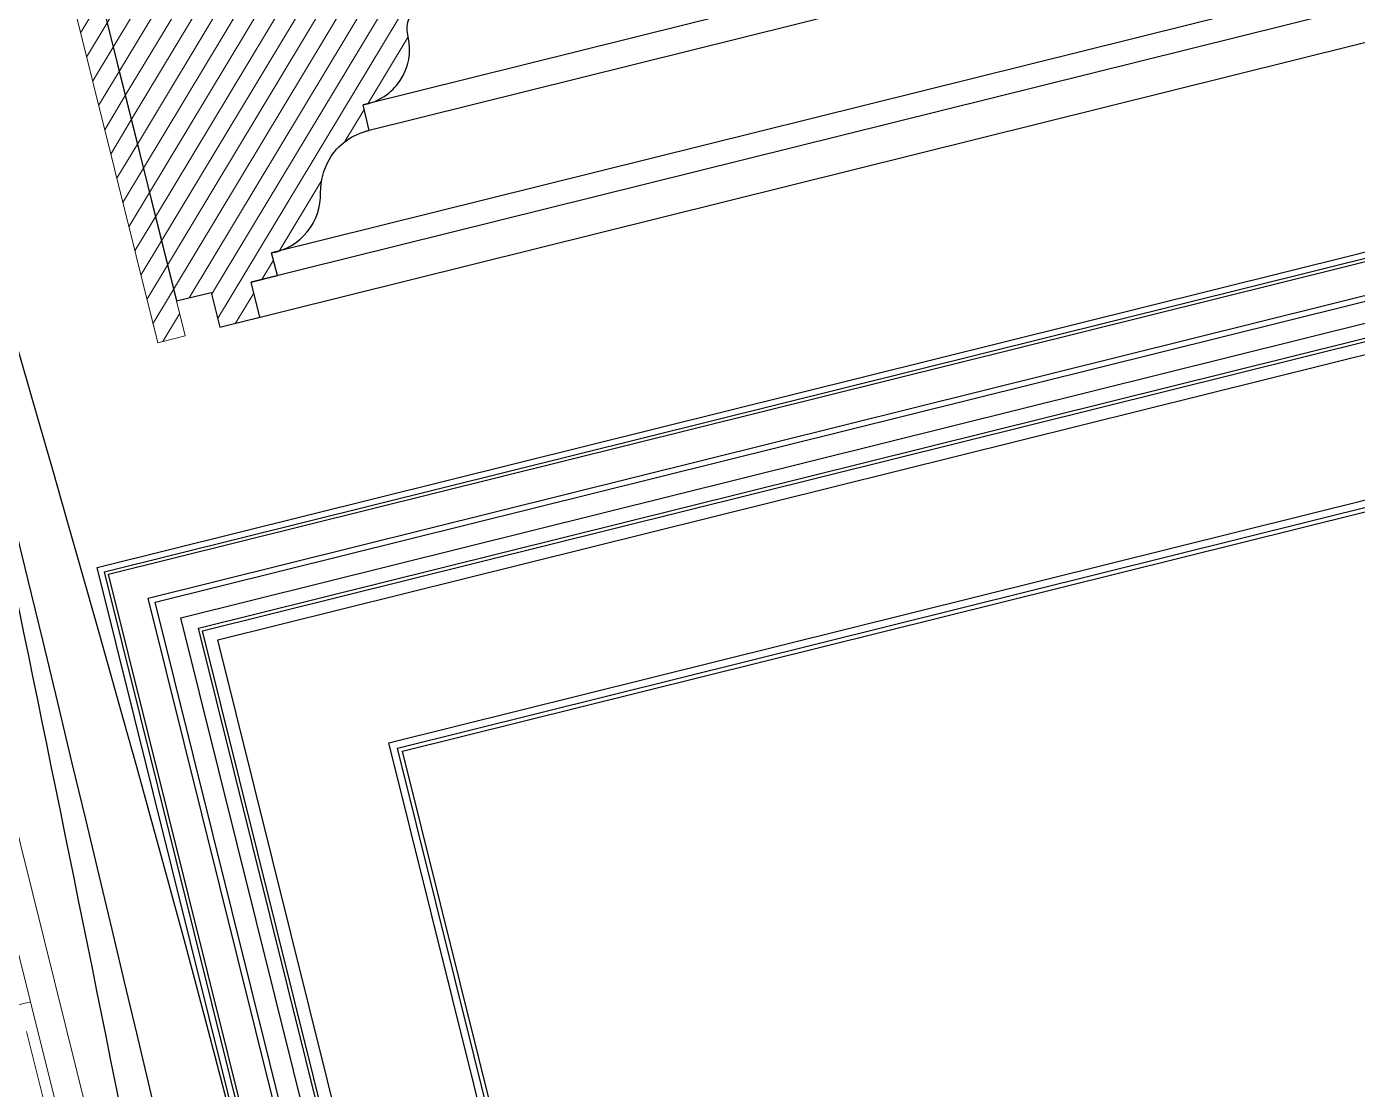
# Model space of a CAD drawing. Header units: inches. Extents: x 122939 to 389145, y 29603 to 574065.
# Drawn here: x 335944 to 336886, y 507196 to 507948 of the extents above; entities that cross this region are included whole.
import ezdxf

# ---------------------------------------------------------------- set-up
doc = ezdxf.new("R2010")
doc.units = ezdxf.units.IN
doc.header["$MEASUREMENT"] = 0
doc.layers.add('8', color=8, linetype='Continuous')
doc.layers.add('gypsum', color=31, linetype='Continuous')
for name, color, linetype, lineweight in [('A-FLOR-SLAB', 7, 'Continuous', 40), ('A-RNDR-ALUM', 1, 'Continuous', 9), ('A-RNDR-PT36', 253, 'Continuous', 20), ('GRC', 41, 'Continuous', 0), ('GRC Hatch', 253, 'Continuous', 0)]:
    doc.layers.add(name, color=color, linetype=linetype, lineweight=lineweight)

# ---------------------------------------------------------------- blocks, each defined once
blk = doc.blocks.new('CEIL001')
at = {"layer": 'GRC Hatch'}
h = blk.add_hatch(dxfattribs=at)
h.set_pattern_fill('ANSI31', color=256, scale=100, angle=-13.9714232829857)
h.set_pattern_definition([(44.99999999999999, (-93499.42607684713, -30431.66796127113), (-8.838834764831843, 8.838834764831848), [])])
h.paths.add_polyline_path([(-539.9172413728666, -570.000012280303), (-539.9172413763008, -170.0000122801866), (-759.9172413721099, -170.0000122801866), (-759.9172413722263, -190.0000122800702), (-559.917241372983, -190.0000122801866), (-559.9172413728083, -570.0000122801866)])
h = blk.add_hatch(dxfattribs=at)
h.set_pattern_fill('ANSI31', color=256, scale=99.99999999999996, angle=-13.9714232829857)
h.set_pattern_definition([(44.99999999999999, (-93499.42607684713, -30431.66796127113), (-8.83883476483184, 8.838834764831844), [])])
edge = h.paths.add_edge_path()
edge.add_line((-350.8055101896171, -355.2656353506027), (-350.8055101896228, -330.000012280443))
edge.add_line((-350.8055101897335, -330.0000122804777), (-539.9172413730839, -330.0000122804873))
edge.add_line((-539.9172413727501, -330.0000122807687), (-539.9172413726964, -544.5558778724753))
edge.add_line((-539.9172413730994, -544.5558778720442), (-514.6516183029678, -544.5558778721514))
edge.add_line((-514.651618302858, -544.5558778725099), (-514.6516183028563, -570.0000122807955))
edge.add_line((-514.6516183027998, -570.0000122805359), (-485.4268396466043, -570.000012280482))
edge.add_line((-485.4268396468251, -570.0000122806523), (-485.4268396468296, -544.429122667169))
edge.add_line((-485.4268396465341, -544.4291226671194), (-466.1816767902348, -544.4291226671415))
edge.add_line((-466.1816767905839, -544.4291226671776), (-466.2947405194474, -527.8009295296539))
edge.add_arc((-463.6859770772862, -485.6040431885631), 42.27745100630982, -93.53772871366446, -12.21565143287109)
edge.add_arc((-375.5114421456819, -506.4532416128204), 48.34277912118122, 137.1562658838177, 165.7452276542556, ccw=False)
edge.add_arc((-379.8229957608273, -503.5241914555663), 43.19686264071839, 87.94483146677783, 136.1159898491896, ccw=False)
edge.add_line((-378.2738799649524, -460.3551147656399), (-378.1652572397898, -441.6729229202026))
edge.add_arc((-375.4000892848708, -401.9954820825369), 39.77367804540344, -93.98656516555752, -0.8074337642425218)
edge.add_arc((-312.6055073731695, -402.8047541364795), 23.02619725845581, 150.242483142125, 179.3809397734983, ccw=False)
edge.add_arc((-320.0609500578139, -399.301639835292), 14.8298319246997, 87.12959903878112, 147.6948261008801, ccw=False)
edge.add_line((-319.3183166501694, -384.4904140072758), (-319.3183166501809, -355.2656353511509))
edge.add_line((-319.3183166501694, -355.2656353510101), (-350.8055101898204, -355.2656353510022))
at = {"layer": 'GRC', "elevation": 9.69924544952464e-07}
blk.add_lwpolyline([(-539.9172413728666, -570.000012280303), (-539.9172413763008, -170.0000122801866), (-759.9172413721099, -170.0000122801866), (-759.9172413722263, -190.0000122800702), (-559.917241372983, -190.0000122801866), (-559.9172413728083, -570.0000122801866)], close=True, dxfattribs=at)
at = {"layer": 'gypsum', "elevation": 9.713647215737333e-07}
blk.add_lwpolyline([(-350.8055101896171, -355.2656353506027), (-350.8055101897335, -330.0000122804777), (-539.9172413727501, -330.0000122807687), (-539.9172413730994, -544.5558778720442), (-514.651618302858, -544.5558778725099), (-514.6516183027998, -570.0000122805359), (-485.4268396468251, -570.0000122806523), (-485.4268396465341, -544.4291226671194), (-466.1816767905839, -544.4291226671776), (-466.2947405191371, -527.8009295297088, 0.3705169008587136), (-422.3657666023355, -494.5496046527987, -0.1253939634110558), (-410.9569010338164, -473.5800954694278, -0.2133372465863159), (-378.2738799649524, -460.3551147656399), (-378.1652572395978, -441.6729229202028, 0.4305600987388585), (-335.6303606027504, -402.5559692230308, -0.127830023496442), (-332.5953253443004, -391.3761523988214, -0.2705942841741583), (-319.3183166501694, -384.4904140072758), (-319.3183166501694, -355.2656353510101)], format="xyb", close=True, dxfattribs=at)
blk = doc.blocks.new('sec ciur')
at = {"layer": '8'}
for points, knots in [([(-17.32255293591879, -133.5639368155971, 2.289047289487974e-05), (-64.37344650056912, -1164.425118909392, 2.292919875267977e-05), (60.39826410682872, -2221.31414069637, 2.298466098702334e-05), (-111.1499501655344, -2339.864786876191, 2.162671394550543e-05), (-75.03343130991561, -3203.2750986584, 2.240870311014218e-05)], [364.3751048704897, 364.3751048704897, 364.3751048704897, 364.3751048704897, 944.5259550131184, 3110.31382546021, 3110.31382546021, 3110.31382546021, 3110.31382546021]), ([(1.856086771411356, -140.0491471653222, 2.289052731637982e-05), (6.664027114689816, -1367.070446489495, 2.292920972047979e-05), (75.86920769797871, -2377.409514449537, 2.298473959385814e-05), (-34.09848121058894, -2247.301838280284, 2.161623412048549e-05), (-25.96492531115655, -3203.275098657061, 2.242029025453958e-05)], [364.6469562146419, 364.6469562146419, 364.6469562146419, 364.6469562146419, 944.5259550131184, 3120.888390920752, 3120.888390920752, 3120.888390920752, 3120.888390920752]), ([(7.172824973065872, -139.5728663862101, 2.289354979097963e-05), (2.595465994207188, -374.6237327778363, 2.292978550067978e-05), (84.28556850546738, -1831.419381409534, 2.296746677779701e-05), (59.37311759655131, -2767.518135040824, 2.211191353417366e-05), (43.38258401822532, -3203.275098655373, 2.212677466498073e-05)], [380.0385463844473, 380.0385463844473, 380.0385463844473, 380.0385463844473, 944.5259550131184, 2562.967604305761, 2562.967604305761, 2562.967604305761, 2562.967604305761])]:
    blk.add_open_spline(points, degree=3, knots=knots, dxfattribs=at)
blk = doc.blocks.new('GLAZ-2')
at = {"layer": 'A-RNDR-ALUM'}
blk.add_line((-49.98927487188485, 2400.000034705212), (-49.98927179345628, 500.0222723708139, -0.0007184783825847777), dxfattribs=at)
blk.add_lwpolyline([(-49.98927482002182, 2450.000019664294), (49.98927492112853, 2450.000019664352), (49.98927486938192, 2400.000034705154), (-49.98927487188485, 2400.000034705212)], close=True, dxfattribs=at)
at = {"layer": 'A-RNDR-PT36'}
blk.add_line((-42.22550122474786, 520.0351843271055, -0.0007184783825887528), (-42.22550122573739, 2380.235913706769, 0.004127730829686641), dxfattribs=at)

msp = doc.modelspace()

# ---------------------------------------------------------------- linework, layer by layer
at = {"layer": 'GRC'}
for p, q in [((336545.5407615309, 504934.5363633322, 1.654478140327049e-07), (335676.645123802, 508426.9059545075, 1.597771115725843e-07)), ((336569.9654387791, 504836.365770236, 3.701847155150826e-07), (335676.6451238018, 508426.905954508, 2.956705040666996e-07))]:
    msp.add_line(p, q, dxfattribs=at)
at = {"layer": 'gypsum', "color": 8}
for p, q in [((342520.0937593515, 509469.5085633828, -0.006841840721867518), (336182.3384153038, 507892.6857708161, -0.0009433291529289114)), ((342530.0764861327, 509452.740518992, -0.006841840721868732), (336183.7370213165, 507873.7820117205, -0.0009449429290492306)), ((342626.7141654235, 509407.2818681641, -0.006841840721868709), (336117.6106982394, 507787.8279528442, -0.0009347316762561998)), ((342635.6822959254, 509392.3780100535, -0.006841840721870562), (336103.0592744561, 507767.0724694771, -0.0009218966984415322))]:
    msp.add_line(p, q, dxfattribs=at)
at = {"layer": 'gypsum', "color": 8, "elevation": -0.0005870596538132249}
msp.add_lwpolyline([(336080.8728563539, 507735.2020924016), (342660.5318974799, 509372.210114983)], dxfattribs=at)
at = {"layer": 'gypsum', "elevation": 3.493377764016495e-07}
for points in [[(337910.2472599662, 506407.6071970187), (336376.9830916973, 506026.1336695143), (335994.0644325539, 507565.206284243), (337527.3286008228, 507946.6798117475)], [(337904.9912919733, 506410.7688701584), (336380.1447648371, 506031.3896375071), (335999.3204005469, 507562.0446111034), (337524.1669276831, 507941.4238437547)], [(337902.175066294, 506412.462941564), (336381.8388362427, 506034.2058631863), (336002.1366262261, 507560.3505396977), (337522.4728562774, 507938.6076180754)], [(337874.1611872491, 506429.3144005219), (336398.6902952006, 506062.2197422313), (336030.150505271, 507543.4990807399), (337505.6213973195, 507910.5937390305)], [(337869.1847452676, 506432.307927683), (336401.6838223616, 506067.1961842128), (336035.1269472525, 507540.5055535787), (337502.6278701585, 507905.617297049)], [(337850.986824657, 506443.2546984531), (336412.6305931318, 506085.3941048234), (336053.3248678631, 507529.5587828086), (337491.6810993883, 507887.4193764385)], [(337838.5661627347, 506450.7262190618), (336420.1021137405, 506097.8147667457), (336065.7455297854, 507522.0872622), (337484.2095787797, 507874.9987145162)], [(337835.6846644747, 506452.4595545126), (336421.8354491913, 506100.6962650056), (336068.6270280454, 507520.3539267491), (337482.4762433288, 507872.1172162562)], [(337824.8578911934, 506458.9722879083), (336428.348182587, 506111.5230382871), (336079.4538013268, 507513.8411933534), (337475.9635099331, 507861.2904429748)], [(337703.6724722947, 506531.8701222136), (336501.2460168921, 506232.7084571855), (336200.6392202254, 507440.9433590481), (337403.065675628, 507740.1050240762)], [(337697.6217425399, 506535.5098760644), (336504.885770743, 506238.7591869405), (336206.6899499802, 507437.3036051973), (337399.4259217771, 507734.0542943213)], [(337693.9861799732, 506537.6968110934), (336507.072705772, 506242.3947495072), (336210.3255125469, 507435.1166701684), (337397.2389867481, 507730.4187317546)]]:
    msp.add_lwpolyline(points, close=True, dxfattribs=at)

# ---------------------------------------------------------------- block references
at = {"layer": 'A-FLOR-SLAB', "xscale": -1, "rotation": 13.97142328298538}
msp.add_blockref('GLAZ-2', (336477.9029210766, 504916.5093330231, 2.974036634184607e-07), dxfattribs=at)
at = {"layer": 'GRC', "rotation": 13.9714232829857}
msp.add_blockref('CEIL001', (336442.6795390321, 508412.5957937231, -0.0005880324587057737), dxfattribs=at)
at = {"layer": 'gypsum', "xscale": -1, "rotation": 13.97142328298802}
msp.add_blockref('sec ciur', (335814.9674798116, 508096.2125633735, -0.001273023250593715), dxfattribs=at)

doc.saveas('drawing.dxf')
